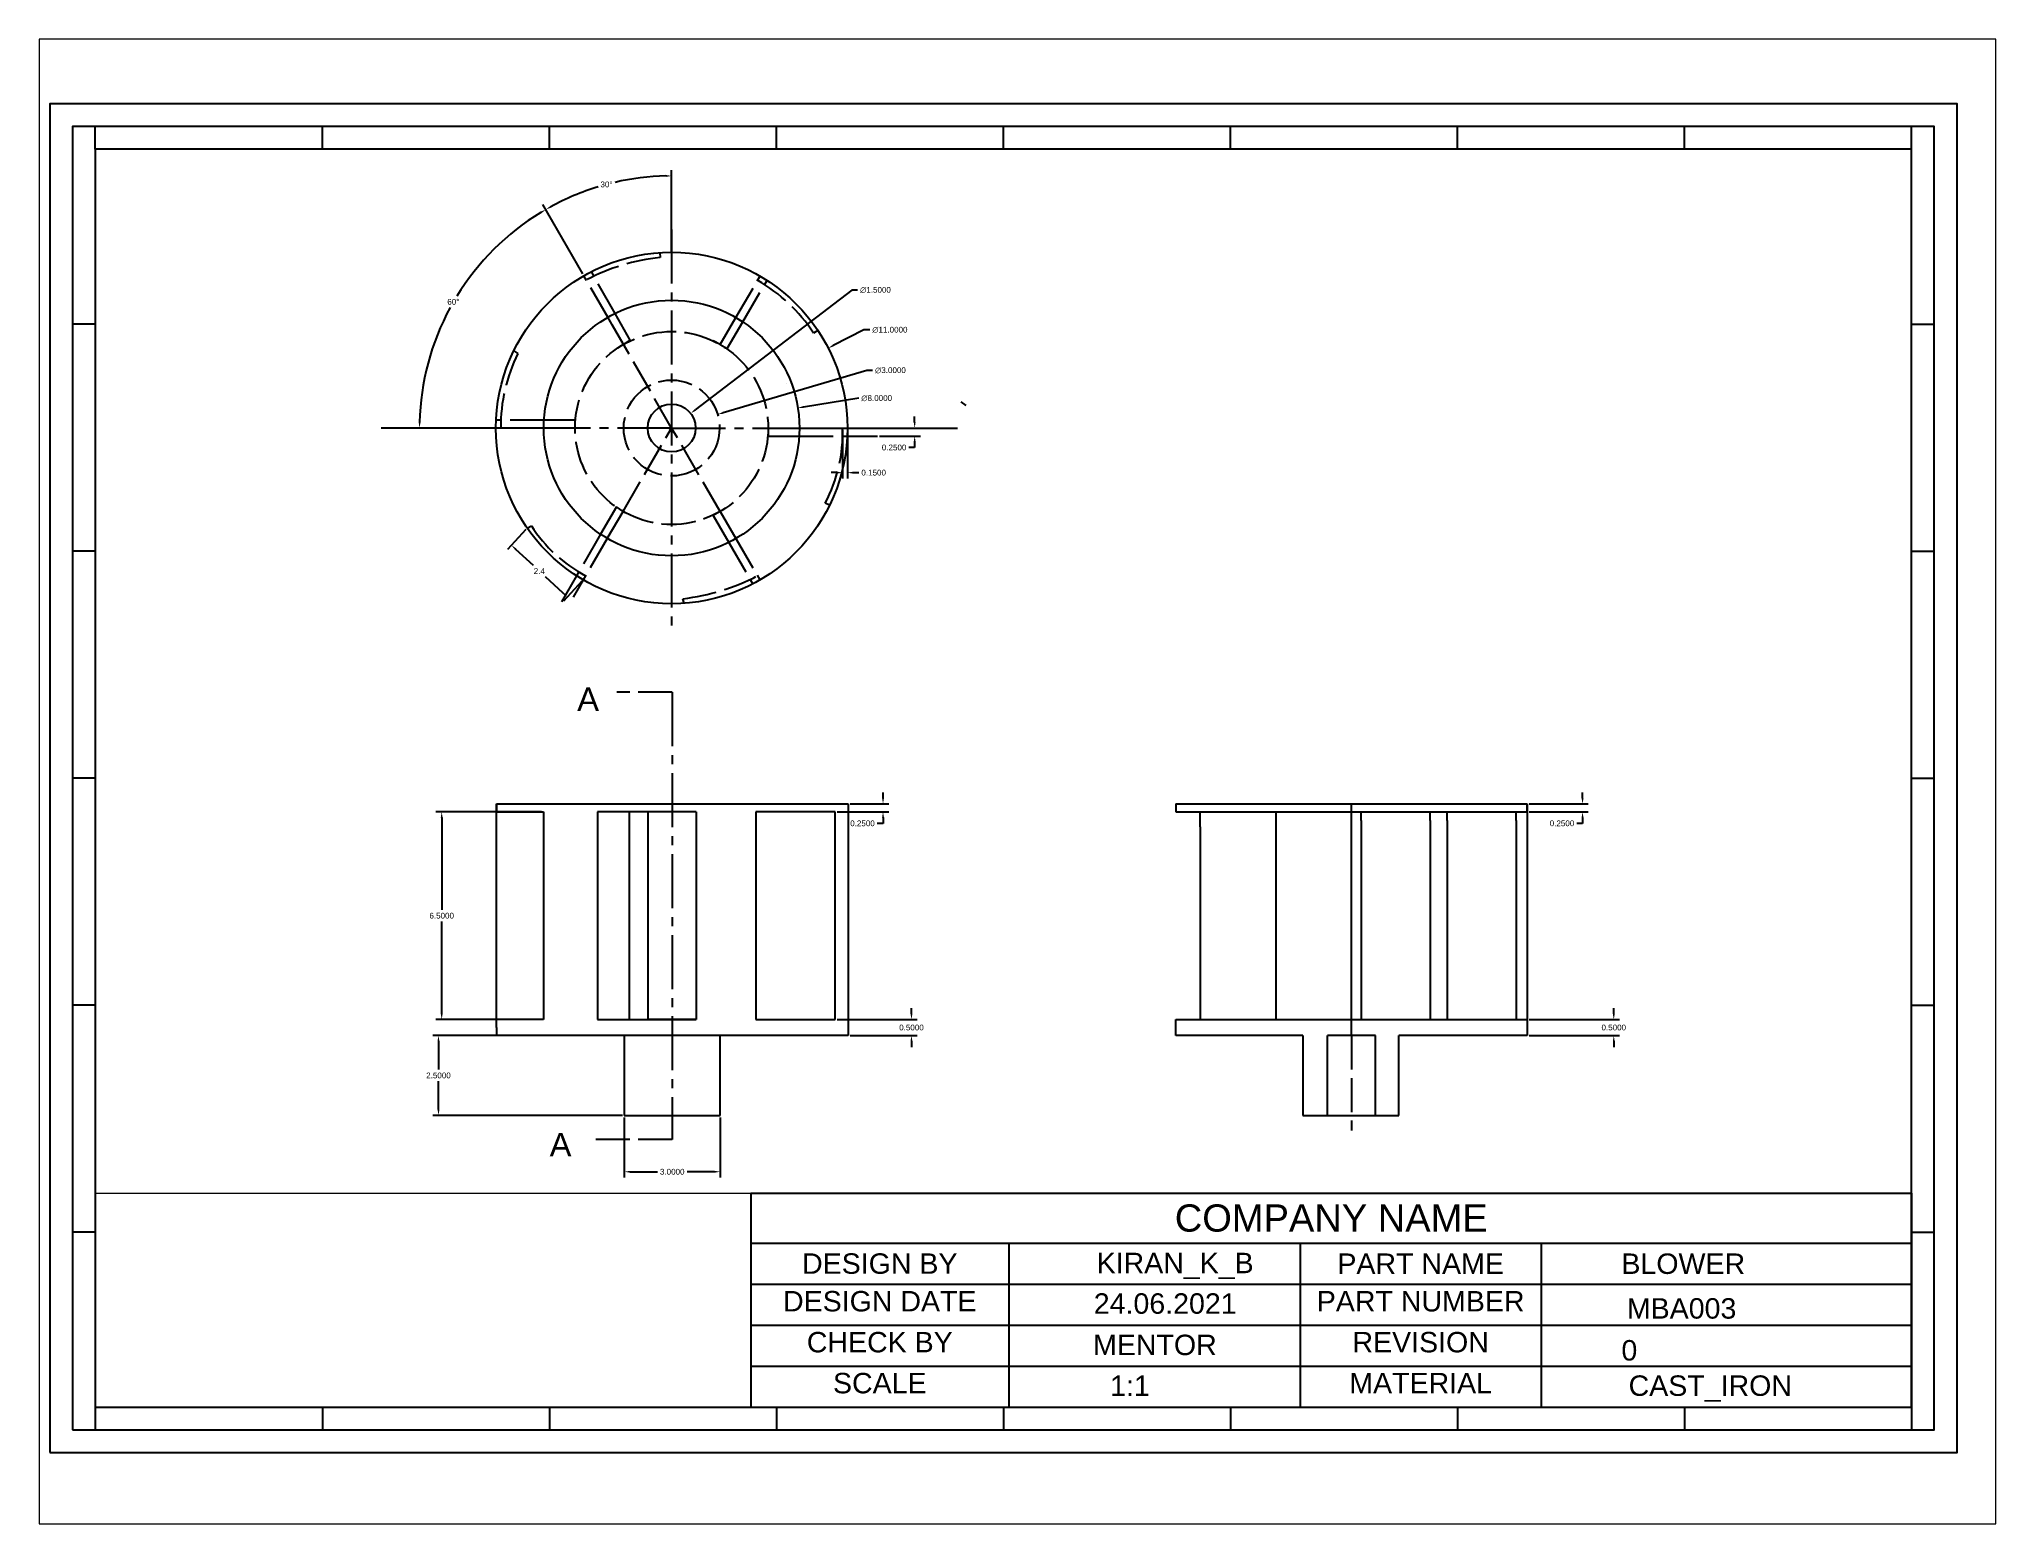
# Paper-space layout 'Layout2' of a CAD drawing. Header units: millimetres. Extents: x 26 to 231, y 20 to 176.
# The model-space entities are those that its viewports show. They can reach past a viewport. Long polylines and large blocks are cut down to what shows.
import ezdxf

# ---------------------------------------------------------------- set-up
doc = ezdxf.new("R2010")
doc.units = ezdxf.units.MM
doc.linetypes.add('ACAD_ISO02W100', pattern=[15, 12, -3])
doc.linetypes.add('CENTER2', pattern=[28.575, 19.05, -3.175, 3.175, -3.175])
doc.layers.add('blower', color=7, linetype='Continuous')
doc.layers.add('template', color=90, linetype='Continuous')
doc.layers.add('dotted', color=5, linetype='ACAD_ISO02W100', plot=False)
doc.layers.add('line', color=10, linetype='CENTER2', lineweight=25)
doc.styles.get("Standard").update_dxf_attribs({"font": 'arial.ttf'})
doc.dimstyles.get("Standard").update_dxf_attribs({"dimtxt": 0.18, "dimasz": 0.18, "dimexe": 0.18, "dimexo": 0.0625, "dimgap": 0.09, "dimtad": 0, "dimtih": 1, "dimtoh": 1, "dimdec": 4, "dimzin": 0, "dimdsep": 46, "dimtxsty": 'Standard', "dimcen": 0.09, "dimadec": 0, "dimazin": 0, "dimtfac": 1, "dimtdec": 4, "dimtofl": 0, "dimtmove": 0, "dimatfit": 3, "dimfxl": 1, "dimtolj": 1, "dimtzin": 0, "dimarcsym": 0})

# ---------------------------------------------------------------- blocks, each defined once
blk = doc.blocks.new('*D42')
at = {"layer": 'Defpoints', "color": 0, "lineweight": -2, "transparency": 16777216}
for p, q in [((35241.285, 27899.938), (35240.325, 27899.448)), ((35241.465, 27899.938), (35241.285, 27899.938)), ((35235.176, 27896.867), (35235.356, 27896.867)), ((35235.266, 27896.777), (35235.266, 27896.957))]:
    blk.add_line(p, q, dxfattribs=at)
at = {"layer": 'Defpoints', "color": 0, "transparency": 16777216}
for p in [(35240.165, 27899.367), (35230.366, 27894.367)]:
    blk.add_point(p, dxfattribs=at)
blk.add_solid([(35240.312, 27899.475), (35240.339, 27899.422), (35240.165, 27899.367)], dxfattribs=at)
at = {"layer": 'Defpoints', "color": 0, "transparency": 16777216, "insert": (35242.096, 27899.938), "char_height": 0.18, "attachment_point": 5}
blk.add_mtext('\\A1;∅11.0000', dxfattribs=at)
blk = doc.blocks.new('*D43')
at = {"layer": 'Defpoints', "color": 0, "lineweight": -2, "transparency": 16777216}
for p, q in [((35241.373, 27898.671), (35236.877, 27897.343)), ((35241.553, 27898.671), (35241.373, 27898.671)), ((35235.176, 27896.867), (35235.356, 27896.867)), ((35235.266, 27896.777), (35235.266, 27896.957))]:
    blk.add_line(p, q, dxfattribs=at)
at = {"layer": 'Defpoints', "color": 0, "transparency": 16777216}
for p in [(35236.704, 27897.292), (35233.827, 27896.442)]:
    blk.add_point(p, dxfattribs=at)
blk.add_solid([(35236.868, 27897.372), (35236.885, 27897.314), (35236.704, 27897.292)], dxfattribs=at)
at = {"layer": 'Defpoints', "color": 0, "transparency": 16777216, "insert": (35242.114, 27898.671), "char_height": 0.18, "attachment_point": 5}
blk.add_mtext('\\A1;∅3.0000', dxfattribs=at)
blk = doc.blocks.new('*D44')
at = {"layer": 'Defpoints', "color": 0, "lineweight": -2, "transparency": 16777216}
for p, q in [((35241.122, 27897.799), (35239.394, 27897.524)), ((35235.176, 27896.867), (35235.356, 27896.867)), ((35235.266, 27896.777), (35235.266, 27896.957))]:
    blk.add_line(p, q, dxfattribs=at)
at = {"layer": 'Defpoints', "color": 0, "transparency": 16777216}
for p in [(35239.216, 27897.496), (35231.315, 27896.238)]:
    blk.add_point(p, dxfattribs=at)
blk.add_solid([(35239.389, 27897.554), (35239.398, 27897.495), (35239.216, 27897.496)], dxfattribs=at)
at = {"layer": 'Defpoints', "color": 0, "transparency": 16777216, "insert": (35241.683, 27897.799), "char_height": 0.18, "attachment_point": 5}
blk.add_mtext('\\A1;∅8.0000', dxfattribs=at)
blk = doc.blocks.new('*D45')
at = {"layer": 'Defpoints', "color": 0, "lineweight": -2, "transparency": 16777216}
for p, q in [((35240.904, 27901.185), (35236.004, 27897.432)), ((35241.084, 27901.185), (35240.904, 27901.185)), ((35235.176, 27896.867), (35235.356, 27896.867)), ((35235.266, 27896.777), (35235.266, 27896.957))]:
    blk.add_line(p, q, dxfattribs=at)
at = {"layer": 'Defpoints', "color": 0, "transparency": 16777216}
for p in [(35235.861, 27897.323), (35234.67, 27896.411)]:
    blk.add_point(p, dxfattribs=at)
blk.add_solid([(35235.986, 27897.456), (35236.022, 27897.409), (35235.861, 27897.323)], dxfattribs=at)
at = {"layer": 'Defpoints', "color": 0, "transparency": 16777216, "insert": (35241.645, 27901.185), "char_height": 0.18, "attachment_point": 5}
blk.add_mtext('\\A1;∅1.5000', dxfattribs=at)
blk = doc.blocks.new('*U46')
at = {"layer": 'dotted', "color": 0, "linetype": 'CENTER2', "transparency": 16777216}
blk.add_line((0, 7), (0, -7), dxfattribs=at)
blk = doc.blocks.new('*D47')
at = {"layer": 'blower', "color": 0, "lineweight": -2, "transparency": 16777216}
for p, q in [((35231.195, 27884.855), (35227.89, 27884.855)), ((35228.07, 27884.675), (35228.07, 27881.787)), ((35228.07, 27878.535), (35228.07, 27881.423)), ((35231.195, 27878.355), (35227.89, 27878.355))]:
    blk.add_line(p, q, dxfattribs=at)
at = {"layer": 'blower', "color": 0, "transparency": 16777216}
for points in [[(35228.04, 27884.675), (35228.1, 27884.675), (35228.07, 27884.855)], [(35228.04, 27878.535), (35228.1, 27878.535), (35228.07, 27878.355)]]:
    blk.add_solid(points, dxfattribs=at)
at = {"layer": 'Defpoints', "color": 0, "transparency": 16777216}
for p in [(35231.257, 27884.855), (35228.07, 27878.355), (35231.257, 27878.355)]:
    blk.add_point(p, dxfattribs=at)
at = {"layer": 'blower', "color": 0, "transparency": 16777216, "insert": (35228.07, 27881.605), "char_height": 0.18, "attachment_point": 5}
blk.add_mtext('\\A1;6.5000', dxfattribs=at)
blk = doc.blocks.new('*D48')
at = {"layer": 'blower', "color": 0, "lineweight": -2, "transparency": 16777216}
for p, q in [((35241.882, 27885.285), (35241.882, 27885.465)), ((35240.443, 27884.855), (35242.062, 27884.855)), ((35240.848, 27885.105), (35242.062, 27885.105)), ((35241.882, 27884.495), (35241.702, 27884.495)), ((35241.882, 27884.675), (35241.882, 27884.495))]:
    blk.add_line(p, q, dxfattribs=at)
at = {"layer": 'blower', "color": 0, "transparency": 16777216}
for points in [[(35241.852, 27885.285), (35241.912, 27885.285), (35241.882, 27885.105)], [(35241.852, 27884.675), (35241.912, 27884.675), (35241.882, 27884.855)]]:
    blk.add_solid(points, dxfattribs=at)
at = {"layer": 'Defpoints', "color": 0, "transparency": 16777216}
for p in [(35240.381, 27884.855), (35240.785, 27885.105), (35241.882, 27884.855)]:
    blk.add_point(p, dxfattribs=at)
at = {"layer": 'blower', "color": 0, "transparency": 16777216, "insert": (35241.239, 27884.495), "char_height": 0.18, "attachment_point": 5}
blk.add_mtext('\\A1;0.2500', dxfattribs=at)
blk = doc.blocks.new('*D49')
at = {"layer": 'blower', "color": 0, "lineweight": -2, "transparency": 16777216}
for p, q in [((35242.772, 27878.535), (35242.772, 27878.715)), ((35240.443, 27878.355), (35242.952, 27878.355)), ((35240.848, 27877.855), (35242.952, 27877.855)), ((35242.772, 27877.675), (35242.772, 27877.495))]:
    blk.add_line(p, q, dxfattribs=at)
at = {"layer": 'blower', "color": 0, "transparency": 16777216}
for points in [[(35242.742, 27878.535), (35242.802, 27878.535), (35242.772, 27878.355)], [(35242.742, 27877.675), (35242.802, 27877.675), (35242.772, 27877.855)]]:
    blk.add_solid(points, dxfattribs=at)
at = {"layer": 'Defpoints', "color": 0, "transparency": 16777216}
for p in [(35240.381, 27878.355), (35240.785, 27877.855), (35242.772, 27877.855)]:
    blk.add_point(p, dxfattribs=at)
at = {"layer": 'blower', "color": 0, "transparency": 16777216, "insert": (35242.772, 27878.105), "char_height": 0.18, "attachment_point": 5}
blk.add_mtext('\\A1;0.5000', dxfattribs=at)
blk = doc.blocks.new('*D50')
at = {"layer": 'blower', "color": 0, "lineweight": -2, "transparency": 16777216}
for p, q in [((35233.723, 27877.855), (35227.789, 27877.855)), ((35227.969, 27877.675), (35227.969, 27876.787)), ((35227.969, 27875.535), (35227.969, 27876.423)), ((35233.723, 27875.355), (35227.789, 27875.355))]:
    blk.add_line(p, q, dxfattribs=at)
at = {"layer": 'blower', "color": 0, "transparency": 16777216}
for points in [[(35227.939, 27877.675), (35227.999, 27877.675), (35227.969, 27877.855)], [(35227.939, 27875.535), (35227.999, 27875.535), (35227.969, 27875.355)]]:
    blk.add_solid(points, dxfattribs=at)
at = {"layer": 'Defpoints', "color": 0, "transparency": 16777216}
for p in [(35233.785, 27877.855), (35227.969, 27875.355), (35233.785, 27875.355)]:
    blk.add_point(p, dxfattribs=at)
at = {"layer": 'blower', "color": 0, "transparency": 16777216, "insert": (35227.969, 27876.605), "char_height": 0.18, "attachment_point": 5}
blk.add_mtext('\\A1;2.5000', dxfattribs=at)
blk = doc.blocks.new('*D51')
at = {"layer": 'blower', "color": 0, "lineweight": -2, "transparency": 16777216}
for p, q in [((35233.785, 27875.292), (35233.785, 27873.411)), ((35236.785, 27875.292), (35236.785, 27873.411)), ((35233.965, 27873.591), (35234.822, 27873.591)), ((35236.605, 27873.591), (35235.748, 27873.591))]:
    blk.add_line(p, q, dxfattribs=at)
at = {"layer": 'blower', "color": 0, "transparency": 16777216}
for points in [[(35233.965, 27873.621), (35233.965, 27873.561), (35233.785, 27873.591)], [(35236.605, 27873.621), (35236.605, 27873.561), (35236.785, 27873.591)]]:
    blk.add_solid(points, dxfattribs=at)
at = {"layer": 'Defpoints', "color": 0, "transparency": 16777216}
for p in [(35233.785, 27875.355), (35236.785, 27875.355), (35236.785, 27873.591)]:
    blk.add_point(p, dxfattribs=at)
at = {"layer": 'blower', "color": 0, "transparency": 16777216, "insert": (35235.285, 27873.591), "char_height": 0.18, "attachment_point": 5}
blk.add_mtext('\\A1;3.0000', dxfattribs=at)
blk = doc.blocks.new('*D52')
at = {"layer": 'blower', "color": 0, "lineweight": -2, "transparency": 16777216}
for p, q in [((35264.751, 27878.535), (35264.751, 27878.715)), ((35262.104, 27878.355), (35264.931, 27878.355)), ((35262.104, 27877.855), (35264.931, 27877.855)), ((35264.751, 27877.675), (35264.751, 27877.495))]:
    blk.add_line(p, q, dxfattribs=at)
at = {"layer": 'blower', "color": 0, "transparency": 16777216}
for points in [[(35264.721, 27878.535), (35264.781, 27878.535), (35264.751, 27878.355)], [(35264.721, 27877.675), (35264.781, 27877.675), (35264.751, 27877.855)]]:
    blk.add_solid(points, dxfattribs=at)
at = {"layer": 'Defpoints', "color": 0, "transparency": 16777216}
for p in [(35262.041, 27878.355), (35262.041, 27877.855), (35264.751, 27877.855)]:
    blk.add_point(p, dxfattribs=at)
at = {"layer": 'blower', "color": 0, "transparency": 16777216, "insert": (35264.751, 27878.105), "char_height": 0.18, "attachment_point": 5}
blk.add_mtext('\\A1;0.5000', dxfattribs=at)
blk = doc.blocks.new('*D53')
at = {"layer": 'blower', "color": 0, "lineweight": -2, "transparency": 16777216}
for p, q in [((35263.774, 27885.285), (35263.774, 27885.465)), ((35262.104, 27885.105), (35263.954, 27885.105)), ((35262.104, 27884.855), (35263.954, 27884.855)), ((35263.774, 27884.495), (35263.594, 27884.495)), ((35263.774, 27884.675), (35263.774, 27884.495))]:
    blk.add_line(p, q, dxfattribs=at)
at = {"layer": 'blower', "color": 0, "transparency": 16777216}
for points in [[(35263.744, 27885.285), (35263.804, 27885.285), (35263.774, 27885.105)], [(35263.744, 27884.675), (35263.804, 27884.675), (35263.774, 27884.855)]]:
    blk.add_solid(points, dxfattribs=at)
at = {"layer": 'Defpoints', "color": 0, "transparency": 16777216}
for p in [(35262.041, 27885.105), (35262.041, 27884.855), (35263.774, 27884.855)]:
    blk.add_point(p, dxfattribs=at)
at = {"layer": 'blower', "color": 0, "transparency": 16777216, "insert": (35263.131, 27884.495), "char_height": 0.18, "attachment_point": 5}
blk.add_mtext('\\A1;0.2500', dxfattribs=at)
blk = doc.blocks.new('*D95')
at = {"layer": 'Defpoints', "color": 0, "lineweight": -2, "transparency": 16777216}
for p, q in [((35242.871, 27897.047), (35242.871, 27897.227)), ((35241.769, 27896.617), (35243.051, 27896.617)), ((35241.839, 27896.867), (35243.051, 27896.867)), ((35242.871, 27896.437), (35242.871, 27896.257)), ((35242.871, 27896.257), (35242.691, 27896.257))]:
    blk.add_line(p, q, dxfattribs=at)
at = {"layer": 'Defpoints', "color": 0, "transparency": 16777216}
for p in [(35241.707, 27896.617), (35241.776, 27896.867), (35242.871, 27896.617)]:
    blk.add_point(p, dxfattribs=at)
for points in [[(35242.841, 27897.047), (35242.901, 27897.047), (35242.871, 27896.867)], [(35242.841, 27896.437), (35242.901, 27896.437), (35242.871, 27896.617)]]:
    blk.add_solid(points, dxfattribs=at)
at = {"layer": 'Defpoints', "color": 0, "transparency": 16777216, "insert": (35242.228, 27896.257), "char_height": 0.18, "attachment_point": 5}
blk.add_mtext('\\A1;0.2500', dxfattribs=at)
blk = doc.blocks.new('*D96')
at = {"layer": 'Defpoints', "color": 0, "lineweight": -2, "transparency": 16777216}
for p, q in [((35240.616, 27896.805), (35240.616, 27895.29)), ((35240.766, 27896.805), (35240.766, 27895.29)), ((35240.436, 27895.47), (35240.256, 27895.47)), ((35240.946, 27895.47), (35241.126, 27895.47))]:
    blk.add_line(p, q, dxfattribs=at)
at = {"layer": 'Defpoints', "color": 0, "transparency": 16777216}
for p in [(35240.616, 27896.867), (35240.766, 27896.867), (35240.766, 27895.47)]:
    blk.add_point(p, dxfattribs=at)
for points in [[(35240.436, 27895.5), (35240.436, 27895.44), (35240.616, 27895.47)], [(35240.946, 27895.5), (35240.946, 27895.44), (35240.766, 27895.47)]]:
    blk.add_solid(points, dxfattribs=at)
at = {"layer": 'Defpoints', "color": 0, "transparency": 16777216, "insert": (35241.589, 27895.47), "char_height": 0.18, "attachment_point": 5}
blk.add_mtext('\\A1;0.1500', dxfattribs=at)
blk = doc.blocks.new('*D97')
at = {"layer": 'Defpoints', "color": 0, "lineweight": -2, "transparency": 16777216}
for p, q in [((35230.703, 27893.688), (35230.128, 27893.067)), ((35230.382, 27893.077), (35230.93, 27892.57)), ((35231.867, 27891.703), (35231.32, 27892.21)), ((35232.452, 27892.071), (35231.877, 27891.449))]:
    blk.add_line(p, q, dxfattribs=at)
at = {"layer": 'Defpoints', "color": 0, "transparency": 16777216}
for p in [(35230.745, 27893.734), (35231.999, 27891.581), (35232.494, 27892.116)]:
    blk.add_point(p, dxfattribs=at)
for points in [[(35230.403, 27893.099), (35230.362, 27893.055), (35230.25, 27893.199)], [(35231.887, 27891.725), (35231.847, 27891.681), (35231.999, 27891.581)]]:
    blk.add_solid(points, dxfattribs=at)
at = {"layer": 'Defpoints', "color": 0, "transparency": 16777216, "insert": (35231.125, 27892.39), "char_height": 0.18, "attachment_point": 5}
blk.add_mtext('\\A1;2.4', dxfattribs=at)
blk = doc.blocks.new('*D98')
at = {"layer": 'Defpoints', "color": 0, "lineweight": -2, "transparency": 16777216}
for p, q in [((35235.266, 27902.337), (35235.266, 27904.937)), ((35232.49, 27901.688), (35231.239, 27903.86))]:
    blk.add_line(p, q, dxfattribs=at)
for start, end in [(106.98014, 118.62665), (91.30722, 102.97248)]:
    blk.add_arc((35235.266, 27896.867), 7.89, start, end, dxfattribs=at)
at = {"layer": 'Defpoints', "color": 0, "transparency": 16777216}
for p in [(35233.899, 27904.637), (35235.266, 27902.275), (35232.521, 27901.633), (35233.27, 27900.333), (35235.266, 27892.867)]:
    blk.add_point(p, dxfattribs=at)
for points in [[(35235.085, 27904.785), (35235.086, 27904.725), (35235.266, 27904.757)], [(35231.5, 27903.766), (35231.471, 27903.818), (35231.329, 27903.704)]]:
    blk.add_solid(points, dxfattribs=at)
at = {"layer": 'Defpoints', "color": 0, "transparency": 16777216, "insert": (35233.228, 27904.489), "char_height": 0.18, "attachment_point": 5}
blk.add_mtext('\\A1;30°', dxfattribs=at)
blk = doc.blocks.new('*D99')
at = {"layer": 'Defpoints', "color": 0, "lineweight": -2, "transparency": 16777216}
for p, q in [((35232.49, 27901.688), (35231.239, 27903.86)), ((35229.703, 27896.867), (35227.196, 27896.867))]:
    blk.add_line(p, q, dxfattribs=at)
for start, end in [(121.24109, 148.42894), (151.48142, 178.69278)]:
    blk.add_arc((35235.266, 27896.867), 7.89, start, end, dxfattribs=at)
at = {"layer": 'Defpoints', "color": 0, "transparency": 16777216}
for p in [(35229.226, 27901.943), (35232.521, 27901.633), (35233.27, 27900.333), (35229.766, 27896.867), (35231.266, 27896.867)]:
    blk.add_point(p, dxfattribs=at)
for points in [[(35231.159, 27903.638), (35231.189, 27903.587), (35231.329, 27903.704)], [(35227.408, 27897.047), (35227.348, 27897.047), (35227.376, 27896.867)]]:
    blk.add_solid(points, dxfattribs=at)
at = {"layer": 'Defpoints', "color": 0, "transparency": 16777216, "insert": (35228.435, 27900.816), "char_height": 0.18, "attachment_point": 5}
blk.add_mtext('\\A1;60°', dxfattribs=at)
blk = doc.blocks.new('*T203')
at = {"color": 0, "linetype": 'ByBlock', "lineweight": -2, "transparency": 16777216}
for p, q in [((0, 0), (255.621, 0)), ((0, 0), (0, -47.092)), ((255.621, 0), (255.621, -47.092)), ((0, -11.018), (255.621, -11.018)), ((56.773, -11.018), (56.773, -47.092)), ((120.949, -11.018), (120.949, -47.092)), ((174.052, -11.018), (174.052, -47.092)), ((0, -20.037), (255.621, -20.037)), ((0, -29.055), (255.621, -29.055)), ((0, -38.074), (255.621, -38.074)), ((0, -47.092), (255.621, -47.092))]:
    blk.add_line(p, q, dxfattribs=at)
at = {"color": 0, "transparency": 16777216}
for s, insert, char_height, width, attachment_point in [('COMPANY NAME', (127.81, -5.509), 6, 252.62063, 5), ('DESIGN BY', (28.386, -15.528), 4.5, 53.7729, 5), ('PART NAME', (147.501, -15.528), 4.5, 50.10335, 5), ('DESIGN DATE', (28.386, -21.537), 4.5, 53.7729, 2), ('PART NUMBER', (147.501, -21.537), 4.5, 50.10335, 2), ('CHECK BY', (28.386, -30.555), 4.5, 53.7729, 2), ('REVISION', (147.501, -30.555), 4.5, 50.10335, 2), ('SCALE', (28.386, -39.574), 4.5, 53.7729, 2), ('MATERIAL', (147.501, -39.574), 4.5, 50.10335, 2)]:
    blk.add_mtext(s, dxfattribs=dict(at, insert=insert, char_height=char_height, width=width, attachment_point=attachment_point))
blk = doc.blocks.new('SAMPLE')
at = {"layer": 'template'}
for p, q in [((10, 287), (10, 292)), ((60, 287), (60, 292)), ((110, 287), (110, 292)), ((160, 287), (160, 292)), ((210, 287), (210, 292)), ((260, 287), (260, 292)), ((310, 287), (310, 292)), ((360, 287), (360, 292)), ((410, 287), (410, 292)), ((10, 248.5), (5, 248.5)), ((410, 248.5), (415, 248.5)), ((10, 198.5), (5, 198.5)), ((410, 198.5), (415, 198.5)), ((10, 148.5), (5, 148.5)), ((410, 148.5), (415, 148.5)), ((10, 98.5), (5, 98.5)), ((410, 98.5), (415, 98.5)), ((10, 48.5), (5, 48.5)), ((410, 48.5), (415, 48.5)), ((10, 10), (10, 5)), ((60, 10), (60, 5)), ((110, 10), (110, 5)), ((160, 10), (160, 5)), ((210, 10), (210, 5)), ((260, 10), (260, 5)), ((310, 10), (310, 5)), ((360, 10), (360, 5)), ((410, 10), (410, 5))]:
    blk.add_line(p, q, dxfattribs=at)
for points in [[(0, 0), (420, 0), (420, 297), (0, 297)], [(5, 5), (415, 5), (415, 292), (5, 292)], [(10, 10), (410, 10), (410, 287), (10, 287)]]:
    blk.add_lwpolyline(points, close=True, dxfattribs=at)
blk.add_blockref('*T203', (154.379, 57.092))
at = {"color": 0}
for tag, p in [('DESIGN_BY', (230.516, 39.471)), ('PART_NAME', (346.095, 39.317)), ('DESIGN_DATE', (229.892, 30.547)), ('PART_NUMBER', (347.295, 29.47)), ('CHECK_BY', (229.735, 21.434)), ('REVISION', (346.095, 20.247)), ('SCALE', (233.473, 12.445)), ('MATERIAL', (347.674, 12.462))]:
    blk.add_attdef(tag, p, '', height=4.5, dxfattribs=at)

msp = doc.modelspace()

# ---------------------------------------------------------------- linework, layer by layer
for p, q in [((35233.75869, 27899.48419), (35233.97195, 27899.61465)), ((35236.78508, 27899.47699), (35237.00214, 27899.35296)), ((35238.85521, 27898.25922), (35238.85444, 27898.2589)), ((35238.85521, 27898.25922), (35238.85521, 27898.25922)), ((35238.85444, 27898.2589), (35238.85431, 27898.25884)), ((35244.47905, 27897.57354), (35244.33148, 27897.6895)), ((35232.24567, 27896.86705), (35232.24567, 27897.11705)), ((35232.24567, 27896.86705), (35231.26567, 27896.86705)), ((35238.28567, 27896.86705), (35238.28567, 27896.61705)), ((35238.28567, 27896.86705), (35239.26567, 27896.86705)), ((35240.75999, 27896.61705), (35241.70693, 27896.61705)), ((35240.76567, 27896.86705), (35241.77644, 27896.86705)), ((35233.74387, 27894.2585), (35233.53769, 27894.39988)), ((35236.78337, 27894.25611), (35236.56728, 27894.13041)), ((35232.2894, 27892.24192), (35231.81521, 27891.42217)), ((35232.49418, 27892.11638), (35232.1789, 27891.57597)), ((35255.7913, 27875.35482), (35257.2913, 27875.35482))]:
    msp.add_line(p, q)
at = {"layer": 'blower'}
for p, q in [((35233.75869, 27899.48419), (35233.26967, 27900.33346)), ((35233.97195, 27899.61465), (35233.49553, 27900.45405)), ((35236.78508, 27899.47699), (35237.27813, 27900.32393)), ((35237.00214, 27899.35296), (35237.49243, 27900.18993)), ((35232.24567, 27897.11705), (35231.27349, 27897.11705)), ((35238.28567, 27896.61705), (35239.25785, 27896.61705)), ((35233.53769, 27894.39988), (35233.04164, 27893.54234)), ((35233.25004, 27893.41202), (35233.74387, 27894.2585)), ((35236.56728, 27894.13041), (35237.05275, 27893.28845)), ((35236.78337, 27894.25611), (35237.27587, 27893.40886)), ((35229.7852, 27885.10482), (35240.7852, 27885.10482)), ((35229.7852, 27878.10482), (35229.7852, 27885.10482)), ((35229.7852, 27885.10482), (35229.7852, 27884.85482)), ((35229.7852, 27884.85482), (35231.25725, 27884.85482)), ((35231.25725, 27884.85482), (35231.25725, 27878.35482)), ((35233.38206, 27884.85482), (35232.94338, 27884.85482)), ((35232.94338, 27884.85482), (35232.94338, 27878.35482)), ((35236.0352, 27884.85482), (35233.38206, 27884.85482)), ((35234.5352, 27884.85482), (35233.9404, 27884.85482)), ((35233.9404, 27884.85482), (35233.9404, 27878.35482)), ((35234.5352, 27878.35482), (35234.5352, 27884.85482)), ((35236.0352, 27884.85482), (35236.0352, 27878.35482)), ((35240.38053, 27884.85482), (35237.90053, 27884.85482)), ((35237.90053, 27884.85482), (35237.90053, 27878.35482)), ((35240.38053, 27878.35482), (35240.38053, 27884.85482)), ((35240.7852, 27885.10482), (35240.7852, 27878.10482)), ((35251.0413, 27885.10482), (35262.0413, 27885.10482)), ((35251.0413, 27885.10482), (35251.0413, 27884.85482)), ((35251.0413, 27884.85482), (35262.0413, 27884.85482)), ((35251.80387, 27884.38214), (35251.80387, 27884.85482)), ((35254.17259, 27884.85482), (35254.17259, 27878.35482)), ((35256.5413, 27877.85482), (35256.5413, 27885.10482)), ((35256.84391, 27884.58431), (35256.84391, 27884.85482)), ((35259.00657, 27884.58431), (35259.00657, 27884.85482)), ((35259.53705, 27884.58431), (35259.53705, 27884.85482)), ((35261.69971, 27884.58431), (35261.69971, 27884.85482)), ((35262.0413, 27884.85482), (35262.0413, 27885.10482)), ((35262.0413, 27885.10482), (35262.0413, 27878.35482)), ((35251.80387, 27884.38214), (35251.80387, 27878.35482)), ((35256.84391, 27884.58431), (35256.84391, 27878.35482)), ((35259.00657, 27884.58431), (35259.00657, 27878.35482)), ((35259.53705, 27884.58431), (35259.53705, 27878.35482)), ((35261.69971, 27884.58431), (35261.69971, 27878.35482)), ((35231.25725, 27878.35482), (35229.7852, 27878.35482)), ((35229.7852, 27878.10482), (35229.7852, 27877.85482)), ((35232.94338, 27878.35482), (35233.38206, 27878.35482)), ((35233.38206, 27878.35482), (35236.0352, 27878.35482)), ((35236.0352, 27878.35482), (35234.5352, 27878.35482)), ((35237.90053, 27878.35482), (35240.38053, 27878.35482)), ((35240.7852, 27878.10482), (35240.7852, 27877.85482)), ((35251.0413, 27877.85482), (35251.0413, 27878.35482)), ((35251.0413, 27878.35482), (35262.0413, 27878.35482)), ((35262.0413, 27878.35482), (35262.0413, 27877.85482)), ((35240.7852, 27877.85482), (35229.7852, 27877.85482)), ((35233.7852, 27877.85482), (35233.7852, 27875.35482)), ((35236.7852, 27875.35482), (35236.7852, 27877.85482)), ((35255.01949, 27877.85482), (35251.0413, 27877.85482)), ((35255.01949, 27877.85482), (35255.01949, 27875.35482)), ((35255.7913, 27875.35482), (35255.7913, 27877.85482)), ((35257.2913, 27877.85482), (35255.7913, 27877.85482)), ((35257.2913, 27875.35482), (35257.2913, 27877.85482)), ((35262.0413, 27877.85482), (35258.01949, 27877.85482)), ((35258.01949, 27875.35482), (35258.01949, 27877.85482)), ((35233.7852, 27875.35482), (35236.7852, 27875.35482)), ((35255.01949, 27875.35482), (35258.01949, 27875.35482))]:
    msp.add_line(p, q, dxfattribs=at)
for radius in [5.5, 4]:
    msp.add_circle((35235.26567, 27896.86705), radius, dxfattribs=at)
at = {"layer": 'Defpoints'}
msp.add_line((35239.15023, 27895.94535), (35239.15768, 27895.94388), dxfattribs=at)
msp.add_circle((35235.26567, 27896.86705), 0.75, dxfattribs=at)
at = {"layer": 'dotted'}
for p, q in [((35234.89435, 27902.3545), (35234.90408, 27902.20482)), ((35233.26967, 27900.33346), (35232.52117, 27901.63336)), ((35233.49553, 27900.45405), (35232.75422, 27901.76017)), ((35237.27813, 27900.32393), (35238.0328, 27901.62026)), ((35237.49243, 27900.18993), (35238.25161, 27901.48594)), ((35235.26567, 27896.86705), (35233.26967, 27900.33346)), ((35234.14188, 27900.69397), (35234.13824, 27900.70487)), ((35236.78508, 27899.47699), (35236.56533, 27899.5962)), ((35239.83714, 27899.91886), (35239.7105, 27899.83848)), ((35239.83714, 27899.91886), (35239.83714, 27899.91886)), ((35230.32273, 27899.27897), (35230.34278, 27899.27897)), ((35230.32273, 27899.27897), (35230.45275, 27899.20417)), ((35231.27349, 27897.11705), (35229.77136, 27897.11705)), ((35231.26567, 27896.86705), (35229.76567, 27896.86705)), ((35233.74387, 27894.2585), (35235.26567, 27896.86705)), ((35233.74387, 27894.2585), (35235.26567, 27896.86705)), ((35236.78337, 27894.25611), (35235.26567, 27896.86705)), ((35239.25785, 27896.61705), (35240.75999, 27896.61705)), ((35239.26567, 27896.86705), (35240.76567, 27896.86705)), ((35240.76567, 27896.86705), (35241.77644, 27896.86705)), ((35240.2075, 27894.45285), (35240.0728, 27894.51886)), ((35230.74523, 27893.73407), (35230.87504, 27893.80922)), ((35233.04164, 27893.54234), (35232.2894, 27892.24192)), ((35233.25004, 27893.41202), (35232.49418, 27892.11638)), ((35237.27587, 27893.40886), (35238.0297, 27892.11204)), ((35237.05275, 27893.28845), (35237.80299, 27891.98729)), ((35235.66026, 27891.38122), (35235.62126, 27891.52606)), ((35235.66026, 27891.38122), (35235.66026, 27891.38122)), ((35235.2852, 27888.60482), (35233.5487, 27888.60482)), ((35256.5413, 27877.85482), (35256.5413, 27874.87941)), ((35235.2852, 27874.60482), (35232.62793, 27874.60482))]:
    msp.add_line(p, q, dxfattribs=at)
for radius in [3.02, 1.5]:
    msp.add_circle((35235.26567, 27896.86705), radius, dxfattribs=at)
for centre, radius, start, end in [((35235.63173, 27895.66237), 6.58278, 96.3462693, 117.4577187), ((35235.24344, 27896.85455), 5.372, 33.742308, 59.6534834), ((35235.15773, 27896.89267), 5.24212, 153.835731, 180.280057), ((35235.91055, 27896.71796), 4.70748, 332.1504836, 1.8148781), ((35234.66115, 27896.21346), 4.48497, 212.4161201, 242.2031283), ((35234.78698, 27898.40927), 6.93358, 276.9108373, 297.1482401)]:
    msp.add_arc(centre, radius, start, end, dxfattribs=at)
at = {"layer": 'line'}
for p, q in [((35235.26567, 27903.08405), (35235.26567, 27890.42157)), ((35235.26567, 27896.86705), (35226.17172, 27896.86705)), ((35235.26567, 27896.86705), (35244.21142, 27896.86705))]:
    msp.add_line(p, q, dxfattribs=at)

# ---------------------------------------------------------------- block references
at = {"color": 0}
msp.add_blockref('SAMPLE', (37085.02748, 28041.82201), dxfattribs=at).add_auto_attribs({'MATERIAL': 'CAST_IRON', 'REVISION': '0', 'PART_NUMBER': 'MBA003', 'PART_NAME': 'BLOWER', 'SCALE': '1:1', 'CHECK_BY': 'MENTOR', 'DESIGN_DATE': '24.06.2021', 'DESIGN_BY': 'KIRAN_K_B'})
at = {"layer": 'dotted', "linetype": 'CENTER2'}
msp.add_blockref('*U46', (35235.2852, 27881.60482), dxfattribs=at)

# ---------------------------------------------------------------- texts
at = {"layer": 'Defpoints', "char_height": 0.73509, "attachment_point": 1}
for insert in [(35232.30917, 27888.74782), (35231.44714, 27874.80515)]:
    msp.add_mtext_dynamic_manual_height_columns('A', width=0.9720924, gutter_width=3.67545, heights=[0], dxfattribs=dict(at, insert=insert))

# ---------------------------------------------------------------- dimensions: what is measured, and where the dimension line sits
at = {"layer": 'blower'}
for base, p1, p2, picture, middle in [((35241.88246, 27884.85482), (35240.7852, 27885.10482), (35240.38053, 27884.85482), '*D48', (35241.23913, 27884.49482)), ((35263.77426, 27884.85482), (35262.0413, 27885.10482), (35262.0413, 27884.85482), '*D53', (35263.13094, 27884.49482)), ((35228.06959, 27878.35482), (35231.25725, 27884.85482), (35231.25725, 27878.35482), '*D47', (35228.06959, 27881.60482)), ((35242.77196, 27877.85482), (35240.38053, 27878.35482), (35240.7852, 27877.85482), '*D49', (35242.77196, 27878.10482)), ((35264.75139, 27877.85482), (35262.0413, 27878.35482), (35262.0413, 27877.85482), '*D52', (35264.75139, 27878.10482)), ((35227.96918, 27875.35482), (35233.7852, 27877.85482), (35233.7852, 27875.35482), '*D50', (35227.96918, 27876.60482))]:
    dim = msp.add_linear_dim(base=base, p1=p1, p2=p2, angle=90, dimstyle='Standard', dxfattribs=at)
    dim.commit()
    dim.dimension.update_dxf_attribs({"geometry": picture, "text_midpoint": middle})
dim = msp.add_linear_dim(base=(35236.7852, 27873.59137), p1=(35233.7852, 27875.35482), p2=(35236.7852, 27875.35482), dimstyle='Standard', dxfattribs=at)
dim.commit()
dim.dimension.update_dxf_attribs({"geometry": '*D51', "text_midpoint": (35235.2852, 27873.59137)})
at = {"layer": 'Defpoints'}
for base, line2, picture, middle in [((35233.89864, 27904.63734), ((35235.26567, 27902.27453), (35235.26567, 27892.86705)), '*D98', (35233.22809, 27904.48902)), ((35229.22577, 27901.94305), ((35231.26567, 27896.86705), (35229.76567, 27896.86705)), '*D99', (35228.43534, 27900.8158))]:
    dim = msp.add_angular_dim_2l(base=base, line1=((35233.26967, 27900.33346), (35232.52117, 27901.63336)), line2=line2, dimstyle='Standard', dxfattribs=at)
    dim.commit()
    dim.dimension.update_dxf_attribs({"geometry": picture, "text_midpoint": middle})
for p1, p2, picture, middle in [((35234.67021, 27896.41106), (35235.86113, 27897.32304), '*D45', (35241.64516, 27901.18468)), ((35230.36648, 27894.36747), (35240.16486, 27899.36663), '*D42', (35242.09642, 27899.93826)), ((35233.82713, 27896.44209), (35236.70422, 27897.29201), '*D43', (35242.11426, 27898.67122)), ((35231.31543, 27896.2381), (35239.21592, 27897.49599), '*D44', (35241.12182, 27897.79944))]:
    dim = msp.add_diameter_dim_2p(p1=p1, p2=p2, dimstyle='Standard', dxfattribs=at)
    dim.commit()
    dim.dimension.update_dxf_attribs({"geometry": picture, "text_midpoint": middle, "dimtype": 163})
dim = msp.add_linear_dim(base=(35242.87089, 27896.61705), p1=(35241.77644, 27896.86705), p2=(35241.70693, 27896.61705), angle=90, dimstyle='Standard', dxfattribs=at)
dim.commit()
dim.dimension.update_dxf_attribs({"geometry": '*D95', "text_midpoint": (35242.22757, 27896.25705)})
dim = msp.add_linear_dim(base=(35240.76567, 27895.46993), p1=(35240.61567, 27896.86705), p2=(35240.76567, 27896.86705), dimstyle='Standard', dxfattribs=at)
dim.commit()
dim.dimension.update_dxf_attribs({"geometry": '*D96', "text_midpoint": (35241.58899, 27895.46993)})
dim = msp.add_aligned_dim(p1=(35230.74523, 27893.73407), p2=(35232.49418, 27892.11638), distance=-0.7291, text='2.4', dimstyle='Standard', dxfattribs=at)
dim.commit()
dim.dimension.update_dxf_attribs({"geometry": '*D97', "text_midpoint": (35231.12463, 27892.38998)})

psp = doc.layouts.new('Layout2')

# ---------------------------------------------------------------- viewports
at = {"layer": '0', "color": 0}
psp.add_viewport(center=(127.02, 109.09), size=(190.84, 109.6918), view_center_point=(35245.64907, 27889.25678), view_height=32.6717867, status=3, dxfattribs=at)
at = {"layer": 'dotted', "view_target_point": (36325.91804, 28192.72688)}
psp.add_viewport(center=(128.5, 97.5), size=(205.6, 156), view_center_point=(972.20265, -3.14927), view_height=326.9673542, dxfattribs=at)

doc.saveas('drawing.dxf')
